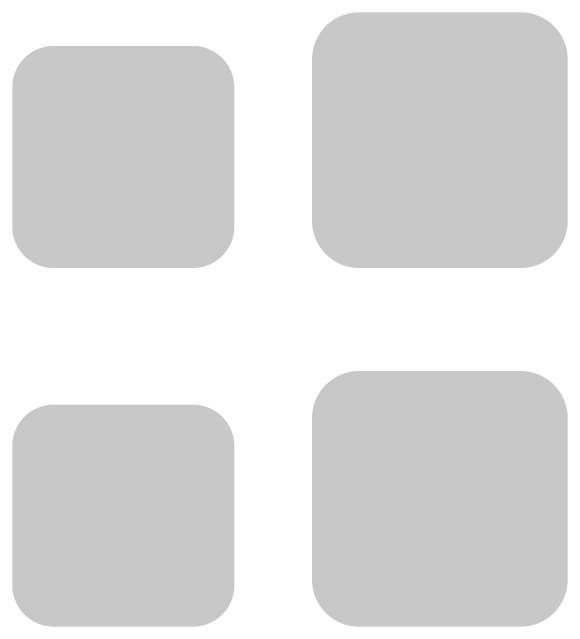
# Model space of a CAD drawing. Header units: millimetres. Extents: x 5277 to 6029, y 2052 to 2709.
# Drawn here: x 5640 to 5656.5, y 2689.63 to 2707.88 of the extents above; entities that cross this region are included whole.
import ezdxf

# ---------------------------------------------------------------- set-up
doc = ezdxf.new("R2010")
doc.units = ezdxf.units.MM
doc.layers.add('ServiceFacility', color=7, linetype='CONTINUOUS', true_color=0x000000)

# ---------------------------------------------------------------- blocks, each defined once
blk = doc.blocks.new('602020301_сущ_мз')
at = {"layer": 'ServiceFacility', "linetype": 'Continuous'}
h = blk.add_hatch(color=256, dxfattribs=at)
edge = h.paths.add_edge_path()
edge.add_spline(control_points=[(0, -0.344), (0, 0.331), (0.55, 0.882), (1.225, 0.882)], knot_values=[-1, -1, -1, -1, 0, 0, 0, 0], degree=3, periodic=0)
edge.add_line((1.225, 0.882), (5.372, 0.882))
edge.add_spline(control_points=[(5.372, 0.882), (6.047, 0.882), (6.598, 0.331), (6.598, -0.344)], knot_values=[-1, -1, -1, -1, 0, 0, 0, 0], degree=3, periodic=0)
edge.add_line((6.598, -0.344), (6.598, -4.491))
edge.add_spline(control_points=[(6.598, -4.491), (6.598, -5.166), (6.047, -5.716), (5.372, -5.716)], knot_values=[-1, -1, -1, -1, 0, 0, 0, 0], degree=3, periodic=0)
edge.add_line((5.372, -5.716), (1.225, -5.716))
edge.add_spline(control_points=[(1.225, -5.716), (0.55, -5.716), (0, -5.166), (0, -4.491)], knot_values=[-1, -1, -1, -1, 0, 0, 0, 0], degree=3, periodic=0)
edge.add_line((0, -4.491), (0, -0.344))
edge = h.paths.add_edge_path(flags=16)
edge.add_spline(control_points=[(0.313, -4.491), (0.313, -4.996), (0.72, -5.403), (1.225, -5.403)], knot_values=[-1, -1, -1, -1, 0, 0, 0, 0], degree=3, periodic=0)
edge.add_line((1.225, -5.403), (5.372, -5.403))
edge.add_spline(control_points=[(5.372, -5.403), (5.878, -5.403), (6.285, -4.996), (6.285, -4.491)], knot_values=[-1, -1, -1, -1, 0, 0, 0, 0], degree=3, periodic=0)
edge.add_line((6.285, -4.491), (6.285, -0.344))
edge.add_spline(control_points=[(6.285, -0.344), (6.285, 0.161), (5.878, 0.569), (5.372, 0.569)], knot_values=[-1, -1, -1, -1, 0, 0, 0, 0], degree=3, periodic=0)
edge.add_line((5.372, 0.569), (1.225, 0.569))
edge.add_spline(control_points=[(1.225, 0.569), (0.72, 0.569), (0.313, 0.161), (0.313, -0.344)], knot_values=[-1, -1, -1, -1, 0, 0, 0, 0], degree=3, periodic=0)
edge.add_line((0.313, -0.344), (0.313, -4.491))
at = {"layer": 'ServiceFacility', "linetype": 'Continuous', "true_color": 0xffffff}
h = blk.add_hatch(color=7, dxfattribs=at)
edge = h.paths.add_edge_path()
edge.add_line((0.313, -0.344), (0.313, -4.491))
edge.add_spline(control_points=[(0.313, -4.491), (0.313, -4.996), (0.72, -5.403), (1.225, -5.403)], knot_values=[-1, -1, -1, -1, 0, 0, 0, 0], degree=3, periodic=0)
edge.add_line((1.225, -5.403), (5.372, -5.403))
edge.add_spline(control_points=[(5.372, -5.403), (5.878, -5.403), (6.285, -4.996), (6.285, -4.491)], knot_values=[-1, -1, -1, -1, 0, 0, 0, 0], degree=3, periodic=0)
edge.add_line((6.285, -4.491), (6.285, -0.344))
edge.add_spline(control_points=[(6.285, -0.344), (6.285, 0.161), (5.878, 0.569), (5.372, 0.569)], knot_values=[-1, -1, -1, -1, 0, 0, 0, 0], degree=3, periodic=0)
edge.add_line((5.372, 0.569), (1.225, 0.569))
edge.add_spline(control_points=[(1.225, 0.569), (0.72, 0.569), (0.313, 0.161), (0.313, -0.344)], knot_values=[-1, -1, -1, -1, 0, 0, 0, 0], degree=3, periodic=0)
at = {"layer": 'ServiceFacility', "linetype": 'Continuous'}
h = blk.add_hatch(color=256, dxfattribs=at)
h.paths.add_polyline_path([(3.3, 0.058), (5.823, -1.78), (4.861, -4.748), (1.739, -4.748), (0.777, -1.78), (3.234, 0.007)])
h.paths.add_polyline_path([(3.3, -0.233), (1.046, -1.867), (1.907, -4.514), (4.693, -4.514), (5.554, -1.867)], flags=16)
h.paths.add_polyline_path([(3.3, -0.583), (5.174, -1.947), (4.46, -4.15), (2.14, -4.15), (1.426, -1.947), (3.234, -0.635)], flags=0)
h.paths.add_polyline_path([(3.3, -0.868), (1.696, -2.035), (2.308, -3.916), (4.292, -3.916), (4.904, -2.035)], flags=0)
h.paths.add_polyline_path([(3.3, -1.182), (4.613, -2.137), (4.11, -3.676), (2.49, -3.676), (1.987, -2.137), (3.234, -1.233)], flags=0)
h.paths.add_polyline_path([(3.3, -1.466), (2.257, -2.224), (2.658, -3.45), (3.942, -3.45), (4.343, -2.224)], flags=0)
blk = doc.blocks.new('602020301_сущ_рз')
at = {"layer": 'ServiceFacility', "linetype": 'Continuous'}
h = blk.add_hatch(color=256, dxfattribs=at)
edge = h.paths.add_edge_path()
edge.add_spline(control_points=[(-0.095, -0.513), (-0.095, 0.256), (0.531, 0.882), (1.3, 0.882)], knot_values=[-1, -1, -1, -1, 0, 0, 0, 0], degree=3, periodic=0)
edge.add_line((1.3, 0.882), (6.108, 0.882))
edge.add_spline(control_points=[(6.108, 0.882), (6.877, 0.882), (7.503, 0.256), (7.503, -0.513)], knot_values=[-1, -1, -1, -1, 0, 0, 0, 0], degree=3, periodic=0)
edge.add_line((7.503, -0.513), (7.503, -5.321))
edge.add_spline(control_points=[(7.503, -5.321), (7.503, -6.09), (6.877, -6.716), (6.108, -6.716)], knot_values=[-1, -1, -1, -1, 0, 0, 0, 0], degree=3, periodic=0)
edge.add_line((6.108, -6.716), (1.3, -6.716))
edge.add_spline(control_points=[(1.3, -6.716), (0.531, -6.716), (-0.095, -6.09), (-0.095, -5.321)], knot_values=[-1, -1, -1, -1, 0, 0, 0, 0], degree=3, periodic=0)
edge.add_line((-0.095, -5.321), (-0.095, -0.513))
edge = h.paths.add_edge_path(flags=16)
edge.add_spline(control_points=[(0.218, -5.321), (0.218, -5.92), (0.701, -6.403), (1.3, -6.403)], knot_values=[-1, -1, -1, -1, 0, 0, 0, 0], degree=3, periodic=0)
edge.add_line((1.3, -6.403), (6.108, -6.403))
edge.add_spline(control_points=[(6.108, -6.403), (6.707, -6.403), (7.19, -5.92), (7.19, -5.321)], knot_values=[-1, -1, -1, -1, 0, 0, 0, 0], degree=3, periodic=0)
edge.add_line((7.19, -5.321), (7.19, -0.513))
edge.add_spline(control_points=[(7.19, -0.513), (7.19, 0.086), (6.707, 0.569), (6.108, 0.569)], knot_values=[-1, -1, -1, -1, 0, 0, 0, 0], degree=3, periodic=0)
edge.add_line((6.108, 0.569), (1.3, 0.569))
edge.add_spline(control_points=[(1.3, 0.569), (0.701, 0.569), (0.218, 0.086), (0.218, -0.513)], knot_values=[-1, -1, -1, -1, 0, 0, 0, 0], degree=3, periodic=0)
edge.add_line((0.218, -0.513), (0.218, -5.321))
at = {"layer": 'ServiceFacility', "linetype": 'Continuous', "true_color": 0xffffff}
h = blk.add_hatch(color=7, dxfattribs=at)
edge = h.paths.add_edge_path()
edge.add_spline(control_points=[(0.218, -5.321), (0.218, -5.92), (0.701, -6.403), (1.3, -6.403)], knot_values=[-1, -1, -1, -1, 0, 0, 0, 0], degree=3, periodic=0)
edge.add_line((1.3, -6.403), (6.108, -6.403))
edge.add_spline(control_points=[(6.108, -6.403), (6.707, -6.403), (7.19, -5.92), (7.19, -5.321)], knot_values=[-1, -1, -1, -1, 0, 0, 0, 0], degree=3, periodic=0)
edge.add_line((7.19, -5.321), (7.19, -0.513))
edge.add_spline(control_points=[(7.19, -0.513), (7.19, 0.086), (6.707, 0.569), (6.108, 0.569)], knot_values=[-1, -1, -1, -1, 0, 0, 0, 0], degree=3, periodic=0)
edge.add_line((6.108, 0.569), (1.3, 0.569))
edge.add_spline(control_points=[(1.3, 0.569), (0.701, 0.569), (0.218, 0.086), (0.218, -0.513)], knot_values=[-1, -1, -1, -1, 0, 0, 0, 0], degree=3, periodic=0)
edge.add_line((0.218, -0.513), (0.218, -5.321))
at = {"layer": 'ServiceFacility', "linetype": 'Continuous'}
h = blk.add_hatch(color=256, dxfattribs=at)
edge = h.paths.add_edge_path()
edge.add_line((0.426, -0.857), (0.426, -4.978))
edge.add_spline(control_points=[(0.426, -4.978), (0.426, -5.649), (0.973, -6.196), (1.644, -6.196)], knot_values=[0, 0, 0, 0, 1, 1, 1, 1], degree=3, periodic=0)
edge.add_line((1.644, -6.196), (5.765, -6.196))
edge.add_spline(control_points=[(5.765, -6.196), (6.435, -6.196), (6.983, -5.649), (6.983, -4.978)], knot_values=[0, 0, 0, 0, 1, 1, 1, 1], degree=3, periodic=0)
edge.add_line((6.983, -4.978), (6.983, -0.857))
edge.add_spline(control_points=[(6.983, -0.857), (6.983, -0.186), (6.435, 0.361), (5.765, 0.361)], knot_values=[0, 0, 0, 0, 1, 1, 1, 1], degree=3, periodic=0)
edge.add_line((5.765, 0.361), (1.644, 0.361))
edge.add_spline(control_points=[(1.644, 0.361), (0.973, 0.361), (0.426, -0.186), (0.426, -0.857)], knot_values=[0, 0, 0, 0, 1, 1, 1, 1], degree=3, periodic=0)
edge = h.paths.add_edge_path(flags=16)
edge.add_spline(control_points=[(0.737, -4.978), (0.737, -5.48), (1.142, -5.885), (1.644, -5.885)], knot_values=[-1, -1, -1, -1, 0, 0, 0, 0], degree=3, periodic=0)
edge.add_line((1.644, -5.885), (5.765, -5.885))
edge.add_spline(control_points=[(5.765, -5.885), (6.267, -5.885), (6.671, -5.48), (6.671, -4.978)], knot_values=[-1, -1, -1, -1, 0, 0, 0, 0], degree=3, periodic=0)
edge.add_line((6.671, -4.978), (6.671, -0.857))
edge.add_spline(control_points=[(6.671, -0.857), (6.671, -0.355), (6.267, 0.05), (5.765, 0.05)], knot_values=[-1, -1, -1, -1, 0, 0, 0, 0], degree=3, periodic=0)
edge.add_line((5.765, 0.05), (1.644, 0.05))
edge.add_spline(control_points=[(1.644, 0.05), (1.142, 0.05), (0.737, -0.355), (0.737, -0.857)], knot_values=[-1, -1, -1, -1, 0, 0, 0, 0], degree=3, periodic=0)
edge.add_line((0.737, -0.857), (0.737, -4.978))
h = blk.add_hatch(color=256, dxfattribs=at)
h.paths.add_polyline_path([(3.687, -0.455), (6.21, -2.293), (5.247, -5.261), (2.126, -5.261), (1.163, -2.293), (3.621, -0.506)])
h.paths.add_polyline_path([(3.687, -0.746), (1.433, -2.38), (2.294, -5.027), (5.08, -5.027), (5.94, -2.38)], flags=16)
h.paths.add_polyline_path([(3.687, -1.096), (5.561, -2.46), (4.846, -4.663), (2.527, -4.663), (1.812, -2.46), (3.621, -1.148)], flags=0)
h.paths.add_polyline_path([(3.687, -1.381), (2.082, -2.548), (2.695, -4.429), (4.678, -4.429), (5.291, -2.548)], flags=0)
h.paths.add_polyline_path([(3.687, -1.694), (4.999, -2.65), (4.496, -4.189), (2.877, -4.189), (2.374, -2.65), (3.621, -1.746)], flags=0)
h.paths.add_polyline_path([(3.687, -1.979), (2.644, -2.737), (3.045, -3.963), (4.328, -3.963), (4.73, -2.737)], flags=0)
blk = doc.blocks.new('602020301_план_мз')
at = {"layer": 'ServiceFacility', "linetype": 'Continuous'}
h = blk.add_hatch(color=256, dxfattribs=at)
edge = h.paths.add_edge_path()
edge.add_spline(control_points=[(0, 0), (0, 0.675), (0.55, 1.225), (1.225, 1.225)], knot_values=[-1, -1, -1, -1, 0, 0, 0, 0], degree=3, periodic=0)
edge.add_line((1.225, 1.225), (5.372, 1.225))
edge.add_spline(control_points=[(5.372, 1.225), (6.047, 1.225), (6.598, 0.675), (6.598, 0)], knot_values=[-1, -1, -1, -1, 0, 0, 0, 0], degree=3, periodic=0)
edge.add_line((6.598, 0), (6.598, -4.147))
edge.add_spline(control_points=[(6.598, -4.147), (6.598, -4.822), (6.047, -5.372), (5.372, -5.372)], knot_values=[-1, -1, -1, -1, 0, 0, 0, 0], degree=3, periodic=0)
edge.add_line((5.372, -5.372), (1.225, -5.372))
edge.add_spline(control_points=[(1.225, -5.372), (0.55, -5.372), (0, -4.822), (0, -4.147)], knot_values=[-1, -1, -1, -1, 0, 0, 0, 0], degree=3, periodic=0)
edge.add_line((0, -4.147), (0, 0))
edge = h.paths.add_edge_path(flags=16)
edge.add_spline(control_points=[(0.313, -4.147), (0.313, -4.652), (0.72, -5.059), (1.225, -5.059)], knot_values=[-1, -1, -1, -1, 0, 0, 0, 0], degree=3, periodic=0)
edge.add_line((1.225, -5.059), (5.372, -5.059))
edge.add_spline(control_points=[(5.372, -5.059), (5.878, -5.059), (6.285, -4.652), (6.285, -4.147)], knot_values=[-1, -1, -1, -1, 0, 0, 0, 0], degree=3, periodic=0)
edge.add_line((6.285, -4.147), (6.285, 0))
edge.add_spline(control_points=[(6.285, 0), (6.285, 0.505), (5.878, 0.912), (5.372, 0.912)], knot_values=[-1, -1, -1, -1, 0, 0, 0, 0], degree=3, periodic=0)
edge.add_line((5.372, 0.912), (1.225, 0.912))
edge.add_spline(control_points=[(1.225, 0.912), (0.72, 0.912), (0.313, 0.505), (0.313, 0)], knot_values=[-1, -1, -1, -1, 0, 0, 0, 0], degree=3, periodic=0)
edge.add_line((0.313, 0), (0.313, -4.147))
at = {"layer": 'ServiceFacility', "linetype": 'Continuous', "true_color": 0xff0000}
h = blk.add_hatch(color=1, dxfattribs=at)
edge = h.paths.add_edge_path()
edge.add_line((0.313, 0), (0.313, -4.147))
edge.add_spline(control_points=[(0.313, -4.147), (0.313, -4.652), (0.72, -5.059), (1.225, -5.059)], knot_values=[-1, -1, -1, -1, 0, 0, 0, 0], degree=3, periodic=0)
edge.add_line((1.225, -5.059), (5.372, -5.059))
edge.add_spline(control_points=[(5.372, -5.059), (5.878, -5.059), (6.285, -4.652), (6.285, -4.147)], knot_values=[-1, -1, -1, -1, 0, 0, 0, 0], degree=3, periodic=0)
edge.add_line((6.285, -4.147), (6.285, 0))
edge.add_spline(control_points=[(6.285, 0), (6.285, 0.505), (5.878, 0.912), (5.372, 0.912)], knot_values=[-1, -1, -1, -1, 0, 0, 0, 0], degree=3, periodic=0)
edge.add_line((5.372, 0.912), (1.225, 0.912))
edge.add_spline(control_points=[(1.225, 0.912), (0.72, 0.912), (0.313, 0.505), (0.313, 0)], knot_values=[-1, -1, -1, -1, 0, 0, 0, 0], degree=3, periodic=0)
at = {"layer": 'ServiceFacility', "linetype": 'Continuous'}
h = blk.add_hatch(color=256, dxfattribs=at)
h.paths.add_polyline_path([(3.3, 0.402), (5.823, -1.436), (4.861, -4.404), (1.739, -4.404), (0.777, -1.436), (3.234, 0.351)])
h.paths.add_polyline_path([(3.3, 0.11), (1.046, -1.523), (1.907, -4.171), (4.693, -4.171), (5.554, -1.523)], flags=16)
h.paths.add_polyline_path([(3.3, -0.24), (5.174, -1.604), (4.46, -3.806), (2.14, -3.806), (1.426, -1.604), (3.234, -0.291)], flags=0)
h.paths.add_polyline_path([(3.3, -0.524), (1.696, -1.691), (2.308, -3.573), (4.292, -3.573), (4.904, -1.691)], flags=0)
h.paths.add_polyline_path([(3.3, -0.838), (4.613, -1.793), (4.11, -3.332), (2.49, -3.332), (1.987, -1.793), (3.234, -0.889)], flags=0)
h.paths.add_polyline_path([(3.3, -1.122), (2.257, -1.881), (2.658, -3.106), (3.942, -3.106), (4.343, -1.881)], flags=0)
blk = doc.blocks.new('602020301_план_рз')
at = {"layer": 'ServiceFacility', "linetype": 'Continuous'}
h = blk.add_hatch(color=256, dxfattribs=at)
edge = h.paths.add_edge_path()
edge.add_spline(control_points=[(-0.095, -0.169), (-0.095, 0.599), (0.531, 1.225), (1.3, 1.225)], knot_values=[-1, -1, -1, -1, 0, 0, 0, 0], degree=3, periodic=0)
edge.add_line((1.3, 1.225), (6.108, 1.225))
edge.add_spline(control_points=[(6.108, 1.225), (6.877, 1.225), (7.503, 0.599), (7.503, -0.169)], knot_values=[-1, -1, -1, -1, 0, 0, 0, 0], degree=3, periodic=0)
edge.add_line((7.503, -0.169), (7.503, -4.978))
edge.add_spline(control_points=[(7.503, -4.978), (7.503, -5.747), (6.877, -6.372), (6.108, -6.372)], knot_values=[-1, -1, -1, -1, 0, 0, 0, 0], degree=3, periodic=0)
edge.add_line((6.108, -6.372), (1.3, -6.372))
edge.add_spline(control_points=[(1.3, -6.372), (0.531, -6.372), (-0.095, -5.747), (-0.095, -4.978)], knot_values=[-1, -1, -1, -1, 0, 0, 0, 0], degree=3, periodic=0)
edge.add_line((-0.095, -4.978), (-0.095, -0.169))
edge = h.paths.add_edge_path(flags=16)
edge.add_spline(control_points=[(0.218, -4.978), (0.218, -5.577), (0.701, -6.059), (1.3, -6.059)], knot_values=[-1, -1, -1, -1, 0, 0, 0, 0], degree=3, periodic=0)
edge.add_line((1.3, -6.059), (6.108, -6.059))
edge.add_spline(control_points=[(6.108, -6.059), (6.707, -6.059), (7.19, -5.577), (7.19, -4.978)], knot_values=[-1, -1, -1, -1, 0, 0, 0, 0], degree=3, periodic=0)
edge.add_line((7.19, -4.978), (7.19, -0.169))
edge.add_spline(control_points=[(7.19, -0.169), (7.19, 0.43), (6.707, 0.912), (6.108, 0.912)], knot_values=[-1, -1, -1, -1, 0, 0, 0, 0], degree=3, periodic=0)
edge.add_line((6.108, 0.912), (1.3, 0.912))
edge.add_spline(control_points=[(1.3, 0.912), (0.701, 0.912), (0.218, 0.43), (0.218, -0.169)], knot_values=[-1, -1, -1, -1, 0, 0, 0, 0], degree=3, periodic=0)
edge.add_line((0.218, -0.169), (0.218, -4.978))
at = {"layer": 'ServiceFacility', "linetype": 'Continuous', "true_color": 0xff0000}
h = blk.add_hatch(color=1, dxfattribs=at)
edge = h.paths.add_edge_path()
edge.add_spline(control_points=[(0.218, -4.978), (0.218, -5.577), (0.701, -6.059), (1.3, -6.059)], knot_values=[-1, -1, -1, -1, 0, 0, 0, 0], degree=3, periodic=0)
edge.add_line((1.3, -6.059), (6.108, -6.059))
edge.add_spline(control_points=[(6.108, -6.059), (6.707, -6.059), (7.19, -5.577), (7.19, -4.978)], knot_values=[-1, -1, -1, -1, 0, 0, 0, 0], degree=3, periodic=0)
edge.add_line((7.19, -4.978), (7.19, -0.169))
edge.add_spline(control_points=[(7.19, -0.169), (7.19, 0.43), (6.707, 0.912), (6.108, 0.912)], knot_values=[-1, -1, -1, -1, 0, 0, 0, 0], degree=3, periodic=0)
edge.add_line((6.108, 0.912), (1.3, 0.912))
edge.add_spline(control_points=[(1.3, 0.912), (0.701, 0.912), (0.218, 0.43), (0.218, -0.169)], knot_values=[-1, -1, -1, -1, 0, 0, 0, 0], degree=3, periodic=0)
edge.add_line((0.218, -0.169), (0.218, -4.978))
at = {"layer": 'ServiceFacility', "linetype": 'Continuous'}
h = blk.add_hatch(color=256, dxfattribs=at)
edge = h.paths.add_edge_path()
edge.add_line((0.426, -0.513), (0.426, -4.634))
edge.add_spline(control_points=[(0.426, -4.634), (0.426, -5.305), (0.973, -5.852), (1.644, -5.852)], knot_values=[0, 0, 0, 0, 1, 1, 1, 1], degree=3, periodic=0)
edge.add_line((1.644, -5.852), (5.765, -5.852))
edge.add_spline(control_points=[(5.765, -5.852), (6.435, -5.852), (6.983, -5.305), (6.983, -4.634)], knot_values=[0, 0, 0, 0, 1, 1, 1, 1], degree=3, periodic=0)
edge.add_line((6.983, -4.634), (6.983, -0.513))
edge.add_spline(control_points=[(6.983, -0.513), (6.983, 0.158), (6.435, 0.705), (5.765, 0.705)], knot_values=[0, 0, 0, 0, 1, 1, 1, 1], degree=3, periodic=0)
edge.add_line((5.765, 0.705), (1.644, 0.705))
edge.add_spline(control_points=[(1.644, 0.705), (0.973, 0.705), (0.426, 0.158), (0.426, -0.513)], knot_values=[0, 0, 0, 0, 1, 1, 1, 1], degree=3, periodic=0)
edge = h.paths.add_edge_path(flags=16)
edge.add_spline(control_points=[(0.737, -4.634), (0.737, -5.136), (1.142, -5.541), (1.644, -5.541)], knot_values=[-1, -1, -1, -1, 0, 0, 0, 0], degree=3, periodic=0)
edge.add_line((1.644, -5.541), (5.765, -5.541))
edge.add_spline(control_points=[(5.765, -5.541), (6.267, -5.541), (6.671, -5.136), (6.671, -4.634)], knot_values=[-1, -1, -1, -1, 0, 0, 0, 0], degree=3, periodic=0)
edge.add_line((6.671, -4.634), (6.671, -0.513))
edge.add_spline(control_points=[(6.671, -0.513), (6.671, -0.011), (6.267, 0.394), (5.765, 0.394)], knot_values=[-1, -1, -1, -1, 0, 0, 0, 0], degree=3, periodic=0)
edge.add_line((5.765, 0.394), (1.644, 0.394))
edge.add_spline(control_points=[(1.644, 0.394), (1.142, 0.394), (0.737, -0.011), (0.737, -0.513)], knot_values=[-1, -1, -1, -1, 0, 0, 0, 0], degree=3, periodic=0)
edge.add_line((0.737, -0.513), (0.737, -4.634))
h = blk.add_hatch(color=256, dxfattribs=at)
h.paths.add_polyline_path([(3.687, -0.111), (6.21, -1.949), (5.247, -4.917), (2.126, -4.917), (1.163, -1.949), (3.621, -0.162)])
h.paths.add_polyline_path([(3.687, -0.403), (1.433, -2.036), (2.294, -4.684), (5.08, -4.684), (5.94, -2.036)], flags=16)
h.paths.add_polyline_path([(3.687, -0.753), (5.561, -2.117), (4.846, -4.319), (2.527, -4.319), (1.812, -2.117), (3.621, -0.804)], flags=0)
h.paths.add_polyline_path([(3.687, -1.037), (2.082, -2.204), (2.695, -4.086), (4.678, -4.086), (5.291, -2.204)], flags=0)
h.paths.add_polyline_path([(3.687, -1.351), (4.999, -2.306), (4.496, -3.845), (2.877, -3.845), (2.374, -2.306), (3.621, -1.402)], flags=0)
h.paths.add_polyline_path([(3.687, -1.635), (2.644, -2.394), (3.045, -3.619), (4.328, -3.619), (4.73, -2.394)], flags=0)

msp = doc.modelspace()

# ---------------------------------------------------------------- block references
at = {"layer": 'ServiceFacility', "linetype": 'Continuous'}
for name, p in [('602020301_сущ_рз', (5649, 2707)), ('602020301_сущ_мз', (5640, 2706)), ('602020301_план_рз', (5649, 2696)), ('602020301_план_мз', (5640, 2695))]:
    msp.add_blockref(name, p, dxfattribs=at)

doc.saveas('drawing.dxf')
